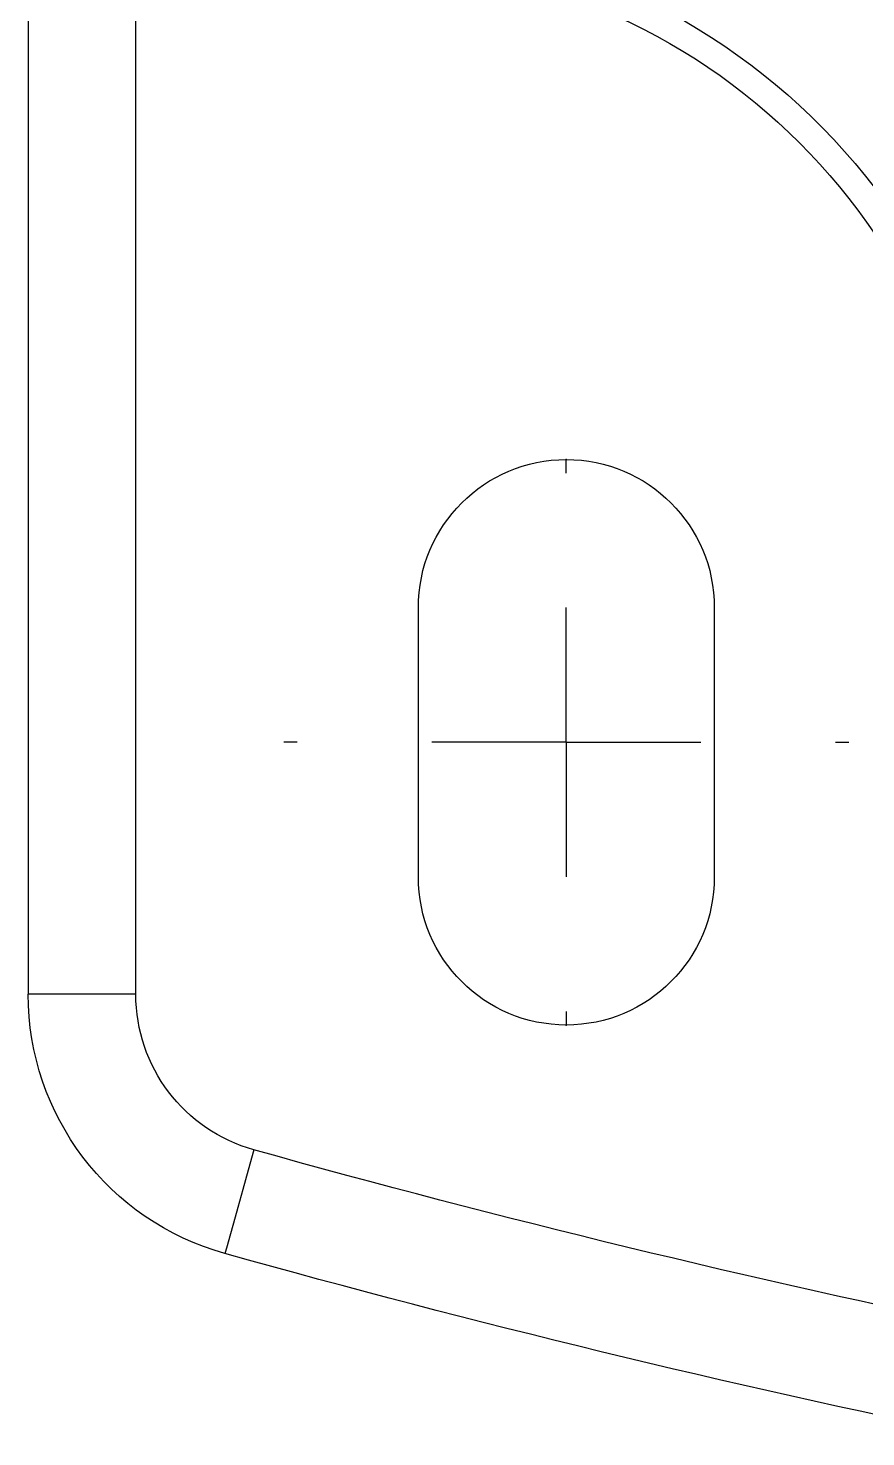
# Model space of a CAD drawing. Header units: inches. Extents: x 12 to 11036, y 8 to 6728.
# Drawn here: x 10801.12 to 10816.68, y 4269.95 to 4296.1 of the extents above; entities that cross this region are included whole.
import ezdxf

# ---------------------------------------------------------------- set-up
doc = ezdxf.new("R2010")
doc.units = ezdxf.units.IN
doc.header["$MEASUREMENT"] = 0
doc.layers.add('01치수', color=1, linetype='Continuous')

# ---------------------------------------------------------------- blocks, each defined once
blk = doc.blocks.new('SW_CENTERMARKSYMBOL_9')
at = {"layer": '01치수', "color": 0}
for p, q in [((0, 2.5), (0, 2.625)), ((0, 0), (0, 1.25)), ((-2.5, 0), (-2.625, 0)), ((0, 0), (-1.25, 0)), ((0, 0), (0, -1.25)), ((0, 0), (1.25, 0)), ((2.5, 0), (2.625, 0)), ((0, -2.5), (0, -2.625))]:
    blk.add_line(p, q, dxfattribs=at)
blk = doc.blocks.new('A$C114D03CA')
at = {"color": 7, "linetype": 'Continuous', "lineweight": 25}
for p, q in [((62.481, -48.132), (62.481, -28.954)), ((64.481, -28.954), (64.481, -48.132)), ((51.731, -40.954), (51.731, -45.954)), ((57.231, -45.954), (57.231, -40.954)), ((62.481, -48.132), (64.481, -48.132))]:
    blk.add_line(p, q, dxfattribs=at)
at = {"color": 7, "linetype": 'Continuous', "lineweight": 25, "flags": 128}
blk.add_lwpolyline([(60.288, -51.022), (60.392, -51.398), (60.493, -51.759), (60.586, -52.092), (60.668, -52.384), (60.734, -52.624), (60.784, -52.802), (60.815, -52.911), (60.825, -52.948)], dxfattribs=at)
at = {"color": 7, "linetype": 'Continuous', "lineweight": 25}
for centre, radius, start, end in [((58.281, -40.454), 12, 97.277, 142.6702), ((58.281, -40.454), 11.5, 90, 180), ((54.481, -40.954), 2.75, 0, 180), ((54.481, -45.954), 2.75, 180, 0), ((59.481, -48.132), 3, 285.5917, 0), ((59.481, -48.132), 5, 285.5917, 0), ((4.381, 149.324), 208, 281.64885, 285.59171), ((4.381, 149.324), 210, 281.64885, 285.59171)]:
    blk.add_arc(centre, radius, start, end, dxfattribs=at)
blk.add_open_spline([(46.354, -31.358), (46.665, -30.972), (47.288, -30.202), (48.362, -29.171), (49.524, -28.244), (50.775, -27.439), (52.098, -26.76), (53.483, -26.218), (54.913, -25.805), (55.892, -25.651), (56.381, -25.574)], degree=3, knots=[0, 0, 0, 0, 0.125, 0.2500001, 0.375, 0.5, 0.6249999, 0.7499999, 0.8749998, 1, 1, 1, 1], dxfattribs=at)
at = {"layer": '01치수'}
for p in [(54.481, -38.204), (54.481, -48.704)]:
    blk.add_point(p, dxfattribs=at)
at = {"layer": '01치수', "xscale": 2, "yscale": 2, "zscale": 2}
blk.add_blockref('SW_CENTERMARKSYMBOL_9', (54.481, -43.454), dxfattribs=at)

msp = doc.modelspace()

# ---------------------------------------------------------------- block references
at = {"xscale": -1}
msp.add_blockref('A$C114D03CA', (10865.599, 4326.296), dxfattribs=at)

doc.saveas('drawing.dxf')
